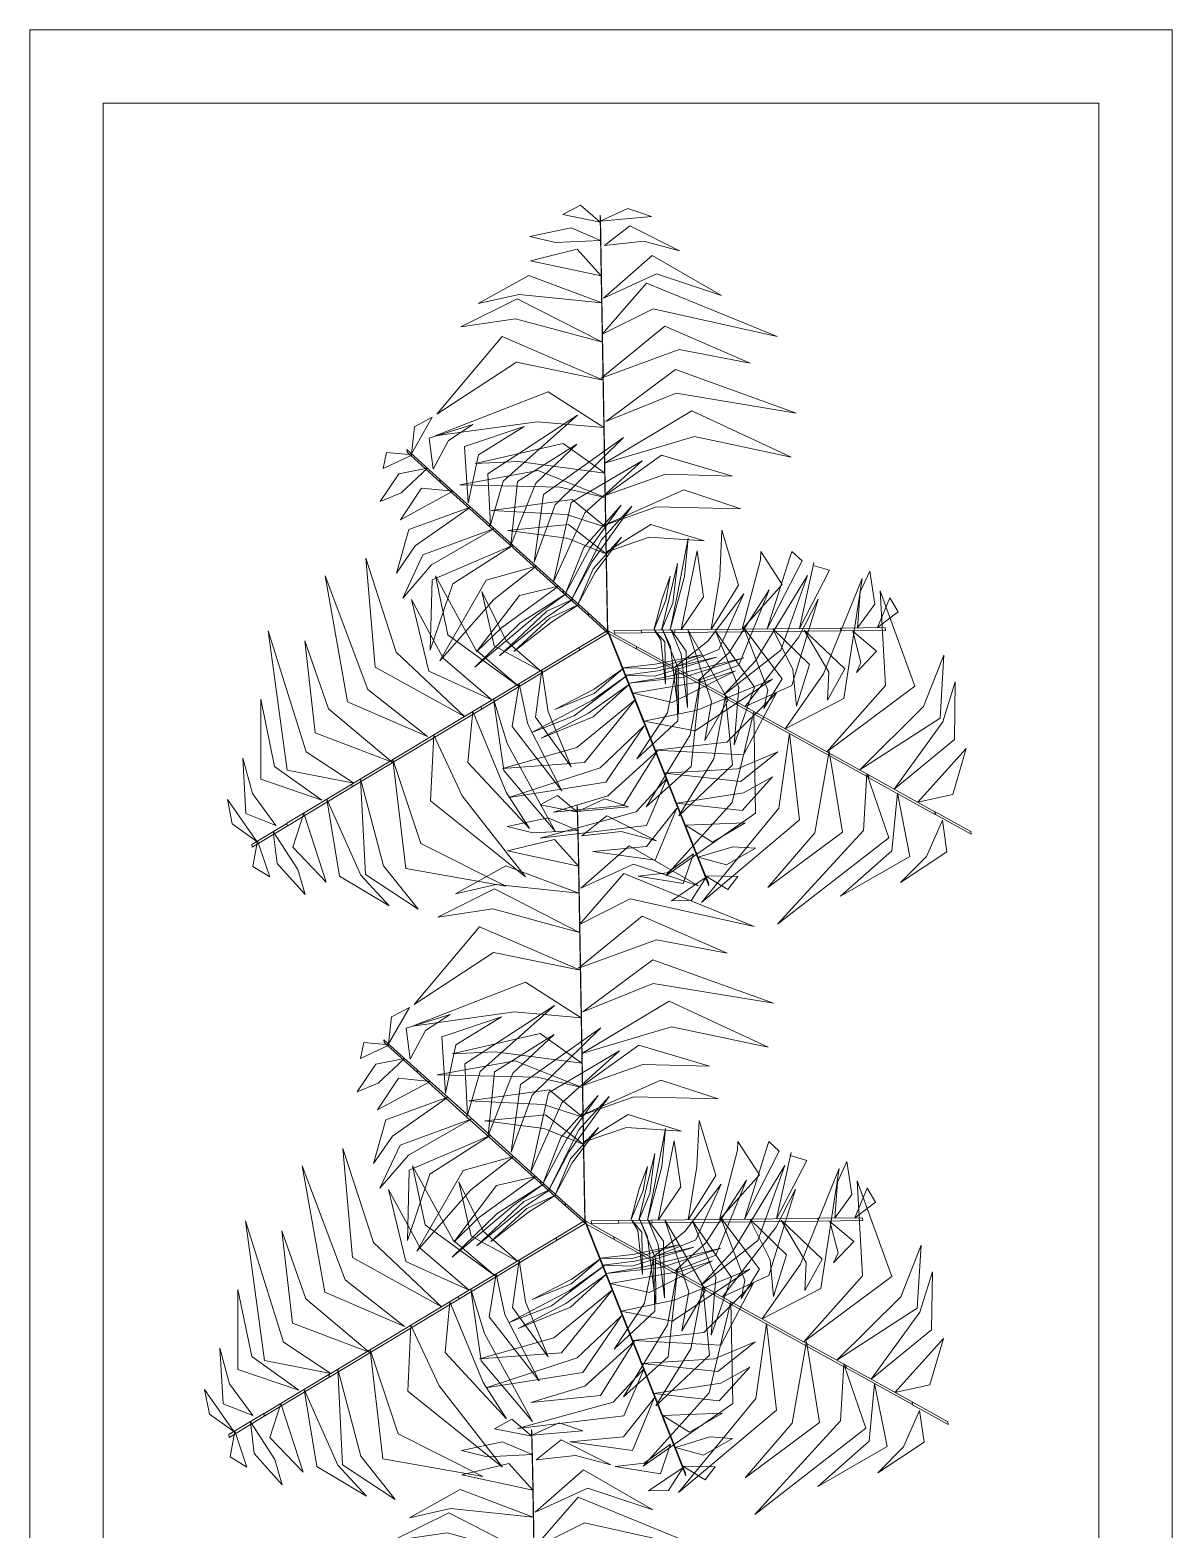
# Model space of a CAD drawing. Header units: millimetres. Extents: x 935 to 13922, y 3203 to 7816.
# Drawn here: x 3795.9 to 3842.8, y 7116.4 to 7177.9 of the extents above; entities that cross this region are included whole.
import ezdxf

# ---------------------------------------------------------------- set-up
doc = ezdxf.new("R2010")
doc.units = ezdxf.units.MM
doc.layers.add('PIANTE', color=7, linetype='Continuous', lineweight=5, true_color=0x007a00)
doc.layers.add('TRATTEGGIO_legno_colore', color=7, linetype='Continuous', lineweight=5, true_color=0xa56740)

msp = doc.modelspace()

# ---------------------------------------------------------------- linework, layer by layer
at = {"layer": 'PIANTE'}
for points in [[(3819.32, 7170.004, -2.839), (3817.792, 7170.311, -3.553), (3818.506, 7170.698, -3.748)], [(3819.32, 7170.044, -2.915), (3821.417, 7170.227, -3.585), (3820.447, 7170.557, -3.691)], [(3819.347, 7168.607, -1.466), (3819.359, 7168.495, -1.466), (3819.329, 7170.171, -3.142), (3819.317, 7170.283, -3.142)], [(3819.334, 7169.254, -2.088), (3817.487, 7169.165, -2.493), (3816.437, 7169.417, -3.025), (3818.126, 7169.775, -2.93)], [(3819.501, 7169.043, -1.952), (3821.111, 7169.22, -2.503), (3822.569, 7168.832, -2.451), (3820.532, 7169.857, -3.008)], [(3819.36, 7167.799, -1.078), (3816.455, 7168.419, -1.954), (3818.376, 7168.887, -1.781)], [(3819.402, 7165.495, -0.022), (3819.415, 7165.383, -0.022), (3819.359, 7168.492, -1.472), (3819.347, 7168.604, -1.472)], [(3819.458, 7166.888, -0.696), (3821.622, 7167.876, -1.563), (3824.288, 7166.987, -1.642), (3821.446, 7168.631, -1.885)], [(3819.38, 7166.688, -0.559), (3815.993, 7167.039, -1.409), (3814.314, 7166.659, -1.574), (3816.385, 7167.815, -1.688)], [(3819.403, 7165.407, -0.049), (3821.485, 7166.452, -0.333), (3826.571, 7165.317, -1.336), (3821.223, 7167.501, -0.197)], [(3819.408, 7165.076, -0.052), (3815.849, 7166.043, -0.589), (3813.601, 7165.709, -1.013), (3815.915, 7166.863, -0.503)], [(3819.363, 7163.609, -0.194), (3822.56, 7164.773, -0.666), (3825.464, 7164.222, -1.231), (3821.975, 7165.739, -0.48)], [(3819.436, 7163.527, -0.187), (3815.881, 7164.256, -0.745), (3812.62, 7162.124, -1.51), (3815.303, 7165.312, -0.751)], [(3819.513, 7159.299, -0.575), (3819.526, 7159.187, -0.575), (3819.415, 7165.376, -0.033), (3819.403, 7165.488, -0.033)], [(3819.548, 7161.827, -0.377), (3822.43, 7162.981, -0.794), (3827.357, 7162.169, -1.742), (3822.413, 7163.956, -0.709)], [(3819.471, 7161.576, -0.358), (3816.736, 7161.816, -0.816), (3812.555, 7161.231, -1.603), (3817.191, 7163.038, -0.626)], [(3811.577, 7160.502, 5.466), (3812.428, 7161.997, 5.06), (3811.701, 7161.613, 5.125)], [(3814.816, 7157.584, 5.596), (3815.338, 7159.375, 5.803), (3818.382, 7162.086, 4.617), (3814.705, 7159.683, 6.318)], [(3819.498, 7160.111, -0.513), (3823.183, 7161.21, -1.078), (3827.146, 7160.365, -1.857), (3823.083, 7162.264, -0.971)], [(3812.467, 7159.875, 5.732), (3813.091, 7161.05, 5.409), (3814.096, 7161.706, 5.28), (3812.304, 7161.147, 5.318)], [(3813.906, 7158.491, 5.74), (3814.327, 7160.46, 5.519), (3816.204, 7161.622, 5.09), (3813.754, 7160.801, 5.599)], [(3819.504, 7159.708, -0.522), (3815.954, 7160.182, -1.102), (3814.188, 7160.096, -1.419), (3817.797, 7160.925, -0.711)], [(3815.66, 7156.746, 4.777), (3816.672, 7159.299, 4.893), (3818.364, 7160.89, 4.26), (3815.921, 7159.364, 5.412)], [(3816.606, 7156.059, 3.937), (3817.469, 7158.407, 4.088), (3820.28, 7161.163, 3.072), (3816.992, 7158.836, 4.538)], [(3811.62, 7160.462, 5.503), (3810.42, 7159.903, 5.142), (3810.556, 7160.557, 5.157)], [(3812.748, 7159.448, 5.895), (3812.76, 7159.336, 5.895), (3811.399, 7160.562, 5.404), (3811.387, 7160.674, 5.404)], [(3817.405, 7155.252, 3.157), (3818.689, 7158.084, 3.178), (3821.042, 7160.214, 2.273), (3818.134, 7158.497, 3.674)], [(3819.522, 7158.789, -1.097), (3822.003, 7159.662, -0.891), (3824.744, 7159.587, -1.699), (3821.836, 7160.449, -0.063)], [(3812.23, 7159.913, 5.723), (3811.149, 7158.898, 5.42), (3810.291, 7158.544, 5.16), (3811.058, 7159.678, 5.357)], [(3819.522, 7158.712, -1.137), (3817.667, 7159.136, -1.141), (3813.564, 7159.231, -1.995), (3816.771, 7159.812, -0.669)], [(3813.279, 7158.968, 5.841), (3811.124, 7157.794, 5.503), (3811.984, 7159.096, 5.796)], [(3814.78, 7157.618, 5.65), (3814.792, 7157.506, 5.65), (3812.76, 7159.336, 5.89), (3812.748, 7159.448, 5.89)], [(3819.471, 7157.562, -2.305), (3821.63, 7158.331, -2.116), (3825.093, 7158.248, -3.124), (3822.745, 7159.016, -1.733)], [(3819.597, 7154.616, -5.259), (3819.609, 7154.504, -5.259), (3819.526, 7159.188, -0.574), (3819.513, 7159.3, -0.574)], [(3814.005, 7158.314, 5.755), (3811.731, 7156.723, 5.332), (3810.959, 7155.604, 5.077), (3811.47, 7157.395, 5.445)], [(3819.544, 7157.496, -2.354), (3817.93, 7158.016, -2.204), (3814.863, 7158.169, -2.761), (3818.163, 7158.624, -1.54)], [(3817.912, 7154.795, 2.222), (3818.884, 7156.608, 2.697), (3820.175, 7158.395, 2.088), (3818.641, 7156.661, 3.586)], [(3818.146, 7154.507, 0.895), (3818.989, 7156.086, 1.318), (3820.617, 7158.346, 0.563), (3819.364, 7156.961, 1.85)], [(3814.985, 7157.431, 5.462), (3812.399, 7155.947, 5.502), (3811.218, 7154.585, 5.091), (3812.046, 7156.352, 5.89)], [(3817.805, 7154.892, 2.789), (3817.817, 7154.78, 2.789), (3814.792, 7157.506, 5.64), (3814.78, 7157.618, 5.64)], [(3819.564, 7156.396, -3.454), (3817.948, 7157.033, -3.188), (3815.526, 7157.349, -3.431), (3818.019, 7157.6, -2.602)], [(3818.416, 7154.341, -0.309), (3819.111, 7155.627, 0.008), (3820.191, 7157.08, -0.584), (3819.034, 7155.784, 0.571)], [(3819.563, 7156.472, -3.414), (3821.328, 7157.075, -3.286), (3823.584, 7156.93, -4.033), (3821.4, 7157.604, -2.778)], [(3822.192, 7153.277, 5.994), (3822.494, 7154.758, 6.174), (3822.93, 7157.034, 5.649), (3822.777, 7155.468, 6.778)], [(3823.865, 7153.295, 7.68), (3824.224, 7155.483, 7.477), (3824.31, 7157.368, 6.729), (3824.993, 7155.11, 8.095)], [(3815.743, 7156.748, 4.748), (3813.273, 7155.16, 4.679), (3812.346, 7152.443, 3.32), (3812.423, 7155.324, 5.102)], [(3822.636, 7153.282, 6.819), (3823.209, 7156.121, 6.632), (3823.296, 7156.526, 6.39), (3823.561, 7154.64, 7.187)], [(3825.148, 7153.309, 8.578), (3825.89, 7156.15, 8.509), (3825.907, 7156.495, 7.15), (3826.787, 7155.138, 8.932)], [(3826.168, 7153.32, 9.292), (3827.065, 7156.163, 9.332), (3827.173, 7156.497, 8.921), (3827.599, 7156.104, 9.719)], [(3813.747, 7149.722, -0.513), (3810.953, 7152.364, -1.078), (3809.702, 7156.218, -1.857), (3810.089, 7151.75, -0.971)], [(3816.696, 7155.89, 3.85), (3814.95, 7154.523, 3.648), (3812.735, 7152.006, 2.899), (3814.637, 7155.318, 4.266)], [(3821.836, 7153.273, 4.664), (3822.143, 7154.56, 4.988), (3822.496, 7156.006, 4.685), (3822.297, 7154.367, 5.69)], [(3827.487, 7153.334, 9.585), (3828.083, 7156.045, 9.161), (3828.053, 7155.923, 8.907), (3828.73, 7155.727, 9.275)], [(3812.235, 7148.908, -0.377), (3809.795, 7150.826, -0.794), (3808.034, 7155.499, -1.742), (3808.959, 7150.324, -0.709)], [(3815.967, 7150.974, -2.305), (3814.222, 7152.459, -2.116), (3812.562, 7155.499, -3.124), (3813.072, 7153.081, -1.733)], [(3821.514, 7153.269, 3.462), (3821.855, 7154.556, 3.913), (3822.193, 7155.483, 3.888), (3822.013, 7154.493, 4.545)], [(3824.396, 7150.614, -1.137), (3825.69, 7152.009, -1.141), (3827.824, 7155.515, -1.995), (3826.724, 7152.446, -0.669)], [(3826.902, 7149.226, -0.358), (3828.477, 7151.476, -0.816), (3830.061, 7155.389, -1.603), (3829.308, 7150.47, -0.626)], [(3829.876, 7153.36, 9.552), (3829.984, 7154.839, 9.25), (3830.375, 7155.68, 8.99), (3830.579, 7154.327, 9.186)], [(3817.94, 7154.77, 2.164), (3816.714, 7153.884, 2.344), (3814.178, 7151.754, 1.82), (3816.025, 7153.554, 2.948)], [(3817.61, 7155.067, 2.989), (3815.264, 7153.366, 2.802), (3814.252, 7152.375, 2.56), (3816.009, 7154.694, 3.357)], [(3816.865, 7151.598, -3.414), (3815.461, 7152.825, -3.286), (3814.458, 7154.851, -4.033), (3814.967, 7152.623, -2.778)], [(3818.824, 7153.974, -2.33), (3818.837, 7153.862, -2.33), (3817.817, 7154.78, 2.79), (3817.805, 7154.892, 2.79)], [(3819.597, 7154.616, -5.259), (3819.609, 7154.504, -5.259), (3819.634, 7153.144, -10.891), (3819.621, 7153.256, -10.891)], [(3822.369, 7151.737, -3.454), (3823.729, 7152.817, -3.188), (3825.213, 7154.756, -3.431), (3824.184, 7152.472, -2.602)], [(3823.331, 7151.204, -2.354), (3824.589, 7152.341, -2.204), (3826.255, 7154.921, -2.761), (3824.999, 7151.835, -1.54)], [(3828.609, 7148.281, -0.187), (3831.018, 7150.996, -0.745), (3830.802, 7154.886, -1.51), (3832.221, 7150.968, -0.751)], [(3830.697, 7153.369, 9.333), (3831.201, 7154.593, 8.972), (3831.544, 7154.02, 8.986)], [(3814.88, 7150.404, -1.097), (3812.883, 7152.116, -0.891), (3811.578, 7154.528, -1.699), (3812.285, 7151.578, -0.063)], [(3818.204, 7154.531, 0.835), (3817.107, 7153.792, 1.158), (3815.194, 7152.216, 0.855), (3817.124, 7154.039, 1.86)], [(3818.444, 7154.316, -0.368), (3817.321, 7153.6, 0.083), (3815.77, 7152.396, 0.059), (3817.247, 7153.753, 0.715)], [(3818.824, 7153.974, -2.33), (3818.837, 7153.862, -2.33), (3819.662, 7153.119, -8.638), (3819.65, 7153.231, -8.638)], [(3825.267, 7150.132, -0.522), (3827.453, 7152.97, -1.102), (3828.261, 7154.542, -1.419), (3827.175, 7151.002, -0.711)], [(3825.208, 7153.366, 8.607), (3826.192, 7150.803, 8.723), (3826.035, 7150.059, 8.09), (3826.788, 7151.264, 9.242)], [(3826.446, 7153.322, 9.48), (3826.458, 7153.21, 9.48), (3829.193, 7153.239, 9.719), (3829.18, 7153.351, 9.719)], [(3829.18, 7153.351, 9.725), (3829.192, 7153.239, 9.725), (3831.024, 7153.259, 9.234), (3831.011, 7153.371, 9.234)], [(3809.208, 7146.992, -0.049), (3807.262, 7148.272, -0.333), (3805.702, 7153.245, -1.336), (3806.484, 7147.521, -0.197)], [(3810.785, 7147.857, -0.194), (3808.178, 7150.043, -0.666), (3807.203, 7152.833, -1.231), (3807.634, 7149.054, -0.48)], [(3818.456, 7152.555, -5.259), (3818.468, 7152.443, -5.259), (3819.634, 7153.144, -10.891), (3819.621, 7153.256, -10.891)], [(3820.811, 7152.598, -5.259), (3820.823, 7152.486, -5.259), (3819.634, 7153.144, -10.891), (3819.621, 7153.256, -10.891)], [(3820.061, 7152.198, -2.33), (3820.073, 7152.086, -2.33), (3819.662, 7153.119, -8.638), (3819.65, 7153.231, -8.638)], [(3821.002, 7153.263, 1.5), (3821.015, 7153.151, 1.5), (3819.903, 7153.139, -4.808), (3819.891, 7153.25, -4.808)], [(3821.002, 7153.263, 1.5), (3821.015, 7153.151, 1.5), (3822.386, 7153.165, 6.62), (3822.374, 7153.277, 6.62)], [(3821.551, 7153.269, 3.52), (3821.801, 7152.851, 3.838), (3821.991, 7151.051, 3.246), (3821.964, 7152.788, 4.4)], [(3821.862, 7153.33, 4.725), (3822.202, 7152.596, 5.148), (3822.535, 7149.831, 4.392), (3822.519, 7151.698, 5.68)], [(3822.229, 7153.276, 6.052), (3822.633, 7152.283, 6.527), (3822.894, 7150.094, 5.917), (3822.848, 7152.408, 7.416)], [(3822.374, 7153.277, 6.618), (3822.386, 7153.165, 6.618), (3826.458, 7153.21, 9.47), (3826.446, 7153.322, 9.47)], [(3822.912, 7153.284, 6.986), (3823.885, 7150.331, 7.008), (3823.607, 7148.742, 6.102), (3824.573, 7150.403, 7.504)], [(3824.046, 7153.231, 7.766), (3825.002, 7150.92, 7.918), (3824.81, 7148.56, 6.901), (3825.643, 7150.927, 8.368)], [(3826.396, 7153.322, 9.426), (3827.225, 7151.651, 9.633), (3827.369, 7150.15, 8.447), (3827.899, 7151.853, 10.148)], [(3827.68, 7153.271, 9.57), (3828.703, 7151.537, 9.349), (3828.647, 7150.395, 8.919), (3829.356, 7151.674, 9.429)], [(3829.676, 7153.228, 9.561), (3830.013, 7151.941, 9.239), (3829.83, 7151.531, 9.11), (3830.658, 7152.402, 9.148)], [(3818.456, 7152.555, -5.259), (3818.468, 7152.443, -5.259), (3814.454, 7150.029, -0.574), (3814.441, 7150.141, -0.574)], [(3820.061, 7152.198, -2.33), (3820.073, 7152.086, -2.33), (3820.579, 7150.811, 2.79), (3820.567, 7150.923, 2.79)], [(3820.251, 7151.723, -0.368), (3821.574, 7151.867, 0.083), (3823.498, 7152.259, 0.059), (3821.572, 7151.697, 0.715)], [(3820.369, 7151.424, 0.835), (3821.681, 7151.599, 1.158), (3824.094, 7152.164, 0.855), (3821.556, 7151.386, 1.86)], [(3820.501, 7151.093, 2.164), (3821.992, 7151.343, 2.344), (3825.21, 7152.129, 1.82), (3822.756, 7151.334, 2.948)], [(3820.811, 7152.598, -5.259), (3820.823, 7152.486, -5.259), (3824.922, 7150.216, -0.574), (3824.909, 7150.328, -0.574)], [(3829.964, 7147.531, -0.052), (3832.581, 7150.13, -0.589), (3833.416, 7152.243, -1.013), (3833.258, 7149.662, -0.503)], [(3816.931, 7151.637, -3.454), (3817.188, 7149.919, -3.188), (3818.124, 7147.664, -3.431), (3816.661, 7149.697, -2.602)], [(3820.264, 7151.688, -0.309), (3819.071, 7150.844, 0.008), (3817.459, 7150.019, -0.584), (3819.071, 7150.669, 0.571)], [(3820.665, 7150.68, 2.989), (3823.521, 7151.165, 2.802), (3824.867, 7151.604, 2.56), (3822.265, 7150.305, 3.357)], [(3822.436, 7151.699, -3.414), (3822.075, 7149.869, -3.286), (3820.822, 7147.988, -4.033), (3822.497, 7149.542, -2.778)], [(3815.989, 7151.07, -2.354), (3816.345, 7149.412, -2.204), (3817.746, 7146.679, -2.761), (3815.702, 7149.309, -1.54)], [(3820.433, 7151.419, 0.895), (3818.977, 7150.377, 1.318), (3816.516, 7149.073, 0.563), (3818.253, 7149.759, 1.85)], [(3820.514, 7151.058, 2.222), (3818.84, 7149.863, 2.697), (3816.891, 7148.834, 2.088), (3819.034, 7149.708, 3.586)], [(3820.567, 7150.923, 2.789), (3820.579, 7150.811, 2.789), (3822.083, 7147.027, 5.64), (3822.071, 7147.139, 5.64)], [(3821.119, 7149.538, 3.85), (3823.291, 7149.989, 3.648), (3826.392, 7151.263, 2.899), (3823.218, 7149.137, 4.266)], [(3823.425, 7151.233, -2.305), (3823.012, 7148.979, -2.116), (3821.209, 7146.022, -3.124), (3823.047, 7147.672, -1.733)], [(3831.374, 7146.75, -0.559), (3833.372, 7149.507, -1.409), (3833.882, 7151.151, -1.574), (3833.847, 7148.78, -1.688)], [(3807.898, 7146.299, -0.696), (3805.961, 7147.679, -1.563), (3805.397, 7150.432, -1.642), (3805.394, 7147.149, -1.885)], [(3814.946, 7150.443, -1.137), (3815.507, 7148.624, -1.141), (3817.476, 7145.023, -1.995), (3815.369, 7147.51, -0.669)], [(3820.766, 7150.424, 3.157), (3818.36, 7148.454, 3.178), (3815.307, 7147.587, 2.273), (3818.675, 7147.838, 3.674)], [(3821.593, 7148.345, 4.748), (3824.511, 7148.674, 4.679), (3826.546, 7150.699, 3.32), (3825.2, 7148.151, 5.102)], [(3824.462, 7150.576, -1.097), (3823.978, 7147.991, -0.891), (3822.542, 7145.654, -1.699), (3824.743, 7147.742, -0.063)], [(3824.909, 7150.328, -0.575), (3824.921, 7150.216, -0.575), (3830.336, 7147.218, -0.033), (3830.324, 7147.33, -0.033)], [(3814.442, 7150.141, -0.575), (3814.454, 7150.029, -0.575), (3809.15, 7146.839, -0.033), (3809.138, 7146.951, -0.033)], [(3814.093, 7149.929, -0.522), (3815.457, 7146.617, -1.102), (3816.415, 7145.132, -1.419), (3813.892, 7147.842, -0.711)], [(3825.619, 7149.936, -0.513), (3824.728, 7146.195, -1.078), (3822.016, 7143.185, -1.857), (3825.692, 7145.754, -0.971)], [(3821.125, 7149.346, 3.937), (3819.311, 7147.624, 4.088), (3815.569, 7146.399, 3.072), (3819.548, 7147.027, 4.538)], [(3827.081, 7149.034, -0.377), (3826.639, 7145.961, -0.794), (3823.472, 7142.1, -1.742), (3827.492, 7145.489, -0.709)], [(3812.491, 7148.966, -0.358), (3813.652, 7146.477, -0.816), (3816.249, 7143.149, -1.603), (3812.365, 7146.261, -0.626)], [(3832.347, 7146.211, -1.078), (3834.336, 7148.417, -1.954), (3833.781, 7146.519, -1.781)], [(3806.01, 7145.258, -1.952), (3805.051, 7146.564, -2.503), (3804.658, 7148.021, -2.451), (3804.79, 7145.744, -3.008)], [(3810.819, 7147.961, -0.187), (3811.965, 7144.517, -0.745), (3815.442, 7142.759, -1.51), (3811.34, 7143.488, -0.751)], [(3821.668, 7148.31, 4.777), (3819.629, 7146.471, 4.893), (3817.408, 7145.795, 4.26), (3820.274, 7146.08, 5.412)], [(3821.97, 7147.398, 5.462), (3824.946, 7147.582, 5.502), (3826.608, 7148.279, 5.091), (3825.082, 7147.062, 5.89)], [(3828.716, 7148.303, -0.194), (3828.126, 7144.952, -0.666), (3826.197, 7142.714, -1.231), (3829.254, 7144.976, -0.48)], [(3822.053, 7147.186, 5.596), (3820.792, 7145.811, 5.803), (3816.861, 7144.731, 4.617), (3821.222, 7145.255, 6.318)], [(3822.457, 7146.171, 5.755), (3825.2, 7146.589, 5.332), (3826.388, 7147.251, 5.077), (3825.137, 7145.871, 5.445)], [(3830.253, 7147.37, -0.049), (3830.117, 7145.045, -0.333), (3826.591, 7141.207, -1.336), (3831.157, 7144.747, -0.197)], [(3830.33, 7147.327, -0.022), (3830.342, 7147.215, -0.022), (3833.063, 7145.708, -1.472), (3833.05, 7145.82, -1.472)], [(3809.132, 7146.948, -0.022), (3809.144, 7146.836, -0.022), (3806.479, 7145.233, -1.472), (3806.467, 7145.345, -1.472)], [(3809.491, 7147.162, -0.052), (3810.434, 7143.596, -0.589), (3811.847, 7141.816, -1.013), (3809.69, 7143.243, -0.503)], [(3822.071, 7147.139, 5.65), (3822.083, 7147.027, 5.65), (3823.093, 7144.485, 5.89), (3823.081, 7144.597, 5.89)], [(3831.508, 7146.582, -0.696), (3831.282, 7144.214, -1.563), (3829.18, 7142.35, -1.642), (3832.024, 7143.989, -1.885)], [(3805.233, 7144.602, -2.915), (3804.026, 7146.326, -3.585), (3804.226, 7145.321, -3.691)], [(3808.11, 7146.331, -0.559), (3809.499, 7143.223, -1.409), (3810.667, 7141.959, -1.574), (3808.632, 7143.174, -1.688)], [(3818.384, 7145.795, -2.839), (3816.855, 7146.102, -3.553), (3817.569, 7146.489, -3.748)], [(3818.41, 7144.398, -1.466), (3818.422, 7144.286, -1.466), (3818.392, 7145.962, -3.142), (3818.38, 7146.074, -3.142)], [(3818.384, 7145.835, -2.915), (3820.481, 7146.018, -3.585), (3819.51, 7146.347, -3.691)], [(3822.467, 7145.968, 5.74), (3821.217, 7144.391, 5.519), (3819.019, 7144.181, 5.09), (3821.579, 7143.831, 5.599)], [(3806.464, 7145.343, -1.466), (3806.477, 7145.231, -1.466), (3805.04, 7144.367, -3.142), (3805.028, 7144.479, -3.142)], [(3807.158, 7145.758, -1.078), (3808.073, 7142.933, -1.954), (3806.707, 7144.362, -1.781)], [(3818.397, 7145.044, -2.088), (3816.551, 7144.956, -2.493), (3815.501, 7145.208, -3.025), (3817.189, 7145.566, -2.93)], [(3818.564, 7144.834, -1.952), (3820.174, 7145.011, -2.503), (3821.632, 7144.623, -2.451), (3819.595, 7145.647, -3.008)], [(3822.818, 7145.263, 5.841), (3825.27, 7145.36, 5.503), (3823.922, 7144.575, 5.796)], [(3833.353, 7145.467, -1.952), (3832.702, 7143.984, -2.503), (3831.637, 7142.915, -2.451), (3833.542, 7144.168, -3.008)], [(3833.053, 7145.819, -1.466), (3833.065, 7145.707, -1.466), (3834.531, 7144.895, -3.142), (3834.519, 7145.007, -3.142)], [(3805.911, 7145.009, -2.088), (3806.911, 7143.454, -2.493), (3807.218, 7142.419, -3.025), (3806.064, 7143.702, -2.93)], [(3805.268, 7144.622, -2.839), (3805.766, 7143.144, -3.553), (3805.074, 7143.569, -3.748)], [(3818.423, 7143.59, -1.078), (3815.518, 7144.21, -1.954), (3817.439, 7144.678, -1.781)], [(3818.466, 7141.285, -0.022), (3818.478, 7141.174, -0.022), (3818.422, 7144.283, -1.472), (3818.41, 7144.395, -1.472)], [(3818.521, 7142.679, -0.696), (3820.685, 7143.666, -1.563), (3823.351, 7142.778, -1.642), (3820.509, 7144.422, -1.885)], [(3823.081, 7144.598, 5.895), (3823.093, 7144.486, 5.895), (3823.77, 7142.784, 5.404), (3823.757, 7142.896, 5.404)], [(3823.339, 7143.951, 5.723), (3824.759, 7144.382, 5.42), (3825.684, 7144.319, 5.16), (3824.494, 7143.643, 5.357)], [(3818.443, 7142.479, -0.559), (3815.056, 7142.83, -1.409), (3813.378, 7142.45, -1.574), (3815.448, 7143.605, -1.688)], [(3823.144, 7144.091, 5.732), (3822.063, 7143.314, 5.409), (3820.871, 7143.171, 5.28), (3822.726, 7142.878, 5.318)], [(3818.467, 7141.198, -0.049), (3820.548, 7142.243, -0.333), (3825.634, 7141.108, -1.336), (3820.286, 7143.292, -0.197)], [(3823.663, 7143.134, 5.466), (3822.238, 7142.171, 5.06), (3823.06, 7142.193, 5.125)], [(3823.642, 7143.189, 5.503), (3824.966, 7143.158, 5.142), (3824.554, 7142.631, 5.157)], [(3818.472, 7140.867, -0.052), (3814.912, 7141.834, -0.589), (3812.664, 7141.5, -1.013), (3814.978, 7142.654, -0.503)], [(3818.499, 7139.318, -0.187), (3814.944, 7140.047, -0.745), (3811.683, 7137.915, -1.51), (3814.366, 7141.103, -0.751)], [(3818.427, 7139.4, -0.194), (3821.624, 7140.564, -0.666), (3824.527, 7140.013, -1.231), (3821.039, 7141.529, -0.48)], [(3818.577, 7135.09, -0.575), (3818.589, 7134.978, -0.575), (3818.478, 7141.167, -0.033), (3818.466, 7141.279, -0.033)], [(3818.612, 7137.618, -0.377), (3821.494, 7138.772, -0.794), (3826.421, 7137.96, -1.742), (3821.476, 7139.747, -0.709)], [(3818.534, 7137.367, -0.358), (3815.799, 7137.606, -0.816), (3811.618, 7137.022, -1.603), (3816.255, 7138.829, -0.626)], [(3818.561, 7135.902, -0.513), (3822.246, 7137, -1.078), (3826.209, 7136.156, -1.857), (3822.146, 7138.055, -0.971)], [(3810.64, 7136.292, 5.466), (3811.491, 7137.787, 5.06), (3810.764, 7137.403, 5.125)], [(3811.53, 7135.665, 5.732), (3812.154, 7136.84, 5.409), (3813.16, 7137.497, 5.28), (3811.367, 7136.938, 5.318)], [(3812.969, 7134.282, 5.74), (3813.391, 7136.251, 5.519), (3815.267, 7137.413, 5.09), (3812.818, 7136.592, 5.599)], [(3813.88, 7133.375, 5.596), (3814.401, 7135.166, 5.803), (3817.446, 7137.877, 4.617), (3813.768, 7135.474, 6.318)], [(3815.669, 7131.85, 3.937), (3816.532, 7134.197, 4.088), (3819.343, 7136.954, 3.072), (3816.055, 7134.627, 4.538)], [(3810.683, 7136.253, 5.503), (3809.484, 7135.694, 5.142), (3809.619, 7136.348, 5.157)], [(3811.811, 7135.239, 5.895), (3811.823, 7135.127, 5.895), (3810.463, 7136.352, 5.404), (3810.45, 7136.464, 5.404)], [(3818.568, 7135.499, -0.522), (3815.017, 7135.973, -1.102), (3813.252, 7135.886, -1.419), (3816.86, 7136.716, -0.711)], [(3814.723, 7132.537, 4.777), (3815.736, 7135.089, 4.893), (3817.427, 7136.681, 4.26), (3814.985, 7135.155, 5.412)], [(3818.585, 7134.579, -1.097), (3821.066, 7135.453, -0.891), (3823.808, 7135.377, -1.699), (3820.899, 7136.24, -0.063)], [(3811.293, 7135.704, 5.723), (3810.212, 7134.688, 5.42), (3809.355, 7134.335, 5.16), (3810.121, 7135.469, 5.357)], [(3818.585, 7134.503, -1.137), (3816.73, 7134.926, -1.141), (3812.627, 7135.021, -1.995), (3815.835, 7135.603, -0.669)], [(3816.468, 7131.043, 3.157), (3817.752, 7133.874, 3.178), (3820.105, 7136.005, 2.273), (3817.197, 7134.287, 3.674)], [(3813.843, 7133.408, 5.65), (3813.855, 7133.296, 5.65), (3811.823, 7135.127, 5.89), (3811.811, 7135.239, 5.89)], [(3818.66, 7130.407, -5.259), (3818.673, 7130.295, -5.259), (3818.589, 7134.979, -0.574), (3818.577, 7135.091, -0.574)], [(3812.342, 7134.759, 5.841), (3810.187, 7133.585, 5.503), (3811.047, 7134.887, 5.796)], [(3818.607, 7133.286, -2.354), (3816.993, 7133.807, -2.204), (3813.926, 7133.959, -2.761), (3817.226, 7134.415, -1.54)], [(3818.535, 7133.353, -2.305), (3820.693, 7134.122, -2.116), (3824.156, 7134.039, -3.124), (3821.808, 7134.806, -1.733)], [(3813.068, 7134.105, 5.755), (3810.794, 7132.514, 5.332), (3810.023, 7131.394, 5.077), (3810.533, 7133.186, 5.445)], [(3816.976, 7130.586, 2.222), (3817.947, 7132.399, 2.697), (3819.238, 7134.186, 2.088), (3817.704, 7132.452, 3.586)], [(3817.209, 7130.298, 0.895), (3818.052, 7131.877, 1.318), (3819.68, 7134.137, 0.563), (3818.427, 7132.752, 1.85)], [(3814.049, 7133.222, 5.462), (3811.462, 7131.738, 5.502), (3810.281, 7130.376, 5.091), (3811.11, 7132.143, 5.89)], [(3816.868, 7130.683, 2.789), (3816.881, 7130.571, 2.789), (3813.855, 7133.296, 5.64), (3813.843, 7133.408, 5.64)], [(3818.627, 7132.186, -3.454), (3817.011, 7132.824, -3.188), (3814.59, 7133.14, -3.431), (3817.082, 7133.391, -2.602)], [(3818.626, 7132.263, -3.414), (3820.391, 7132.866, -3.286), (3822.647, 7132.721, -4.033), (3820.463, 7133.395, -2.778)], [(3822.928, 7129.086, 7.68), (3823.287, 7131.274, 7.477), (3823.373, 7133.158, 6.729), (3824.056, 7130.9, 8.095)], [(3814.806, 7132.539, 4.748), (3812.336, 7130.951, 4.679), (3811.41, 7128.234, 3.32), (3811.486, 7131.115, 5.102)], [(3817.48, 7130.132, -0.309), (3818.174, 7131.418, 0.008), (3819.254, 7132.871, -0.584), (3818.097, 7131.575, 0.571)], [(3821.255, 7129.067, 5.994), (3821.557, 7130.549, 6.174), (3821.993, 7132.825, 5.649), (3821.84, 7131.259, 6.778)], [(3812.81, 7125.513, -0.513), (3810.016, 7128.155, -1.078), (3808.765, 7132.009, -1.857), (3809.153, 7127.541, -0.971)], [(3821.699, 7129.072, 6.819), (3822.273, 7131.912, 6.632), (3822.359, 7132.317, 6.39), (3822.624, 7130.431, 7.187)], [(3824.212, 7129.1, 8.578), (3824.953, 7131.941, 8.509), (3824.97, 7132.286, 7.15), (3825.85, 7130.928, 8.932)], [(3825.231, 7129.111, 9.292), (3826.128, 7131.954, 9.332), (3826.236, 7132.288, 8.921), (3826.662, 7131.895, 9.719)], [(3826.55, 7129.125, 9.585), (3827.146, 7131.835, 9.161), (3827.116, 7131.714, 8.907), (3827.794, 7131.518, 9.275)], [(3811.298, 7124.698, -0.377), (3808.858, 7126.617, -0.794), (3807.098, 7131.29, -1.742), (3808.022, 7126.114, -0.709)], [(3815.031, 7126.764, -2.305), (3813.285, 7128.249, -2.116), (3811.626, 7131.29, -3.124), (3812.135, 7128.872, -1.733)], [(3815.76, 7131.68, 3.85), (3814.013, 7130.313, 3.648), (3811.798, 7127.796, 2.899), (3813.7, 7131.109, 4.266)], [(3820.577, 7129.06, 3.462), (3820.918, 7130.347, 3.913), (3821.256, 7131.274, 3.888), (3821.076, 7130.284, 4.545)], [(3820.899, 7129.064, 4.664), (3821.206, 7130.35, 4.988), (3821.559, 7131.796, 4.685), (3821.36, 7130.157, 5.69)], [(3823.459, 7126.405, -1.137), (3824.753, 7127.8, -1.141), (3826.887, 7131.306, -1.995), (3825.787, 7128.237, -0.669)], [(3828.94, 7129.151, 9.552), (3829.047, 7130.63, 9.25), (3829.438, 7131.471, 8.99), (3829.642, 7130.117, 9.186)], [(3816.673, 7130.858, 2.989), (3814.328, 7129.157, 2.802), (3813.316, 7128.166, 2.56), (3815.072, 7130.485, 3.357)], [(3815.929, 7127.389, -3.414), (3814.524, 7128.616, -3.286), (3813.522, 7130.642, -4.033), (3814.03, 7128.413, -2.778)], [(3817.888, 7129.765, -2.33), (3817.9, 7129.653, -2.33), (3816.881, 7130.571, 2.79), (3816.868, 7130.683, 2.79)], [(3822.395, 7126.994, -2.354), (3823.652, 7128.132, -2.204), (3825.318, 7130.712, -2.761), (3824.063, 7127.626, -1.54)], [(3825.965, 7125.017, -0.358), (3827.54, 7127.267, -0.816), (3829.124, 7131.18, -1.603), (3828.371, 7126.26, -0.626)], [(3827.672, 7124.072, -0.187), (3830.081, 7126.787, -0.745), (3829.865, 7130.677, -1.51), (3831.285, 7126.759, -0.751)], [(3813.943, 7126.195, -1.097), (3811.946, 7127.907, -0.891), (3810.641, 7130.319, -1.699), (3811.349, 7127.368, -0.063)], [(3817.003, 7130.56, 2.164), (3815.777, 7129.675, 2.344), (3813.241, 7127.544, 1.82), (3815.088, 7129.345, 2.948)], [(3817.267, 7130.322, 0.835), (3816.17, 7129.583, 1.158), (3814.257, 7128.007, 0.855), (3816.187, 7129.83, 1.86)], [(3817.507, 7130.106, -0.368), (3816.384, 7129.39, 0.083), (3814.834, 7128.186, 0.059), (3816.31, 7129.544, 0.715)], [(3818.66, 7130.407, -5.259), (3818.673, 7130.295, -5.259), (3818.697, 7128.935, -10.891), (3818.685, 7129.047, -10.891)], [(3821.432, 7127.527, -3.454), (3822.792, 7128.608, -3.188), (3824.276, 7130.547, -3.431), (3823.248, 7128.263, -2.602)], [(3824.33, 7125.923, -0.522), (3826.516, 7128.761, -1.102), (3827.324, 7130.333, -1.419), (3826.238, 7126.793, -0.711)], [(3829.76, 7129.16, 9.333), (3830.264, 7130.384, 8.972), (3830.608, 7129.811, 8.986)], [(3817.888, 7129.765, -2.33), (3817.9, 7129.653, -2.33), (3818.726, 7128.909, -8.638), (3818.713, 7129.021, -8.638)], [(3808.271, 7122.783, -0.049), (3806.325, 7124.063, -0.333), (3804.765, 7129.035, -1.336), (3805.547, 7123.311, -0.197)], [(3817.519, 7128.346, -5.259), (3817.532, 7128.234, -5.259), (3818.697, 7128.935, -10.891), (3818.685, 7129.047, -10.891)], [(3819.874, 7128.388, -5.259), (3819.886, 7128.276, -5.259), (3818.697, 7128.935, -10.891), (3818.685, 7129.047, -10.891)], [(3819.124, 7127.989, -2.33), (3819.136, 7127.877, -2.33), (3818.726, 7128.909, -8.638), (3818.713, 7129.021, -8.638)], [(3820.066, 7129.053, 1.5), (3820.078, 7128.941, 1.5), (3818.967, 7128.929, -4.808), (3818.954, 7129.041, -4.808)], [(3820.066, 7129.053, 1.5), (3820.078, 7128.941, 1.5), (3821.45, 7128.956, 6.62), (3821.437, 7129.068, 6.62)], [(3820.614, 7129.06, 3.52), (3820.864, 7128.642, 3.838), (3821.054, 7126.841, 3.246), (3821.027, 7128.579, 4.4)], [(3820.926, 7129.121, 4.725), (3821.265, 7128.387, 5.148), (3821.598, 7125.622, 4.392), (3821.582, 7127.489, 5.68)], [(3821.292, 7129.067, 6.052), (3821.696, 7128.074, 6.527), (3821.957, 7125.885, 5.917), (3821.911, 7128.199, 7.416)], [(3821.437, 7129.068, 6.618), (3821.449, 7128.956, 6.618), (3825.521, 7129, 9.47), (3825.509, 7129.112, 9.47)], [(3821.975, 7129.075, 6.986), (3822.948, 7126.122, 7.008), (3822.671, 7124.532, 6.102), (3823.637, 7126.194, 7.504)], [(3823.109, 7129.022, 7.766), (3824.065, 7126.711, 7.918), (3823.874, 7124.351, 6.901), (3824.707, 7126.718, 8.368)], [(3824.271, 7129.157, 8.607), (3825.255, 7126.594, 8.723), (3825.099, 7125.849, 8.09), (3825.852, 7127.055, 9.242)], [(3825.459, 7129.112, 9.426), (3826.289, 7127.441, 9.633), (3826.433, 7125.941, 8.447), (3826.962, 7127.643, 10.148)], [(3825.509, 7129.112, 9.48), (3825.521, 7129, 9.48), (3828.256, 7129.03, 9.719), (3828.244, 7129.142, 9.719)], [(3826.744, 7129.062, 9.57), (3827.767, 7127.328, 9.349), (3827.711, 7126.186, 8.919), (3828.419, 7127.465, 9.429)], [(3828.243, 7129.142, 9.725), (3828.255, 7129.03, 9.725), (3830.087, 7129.05, 9.234), (3830.075, 7129.162, 9.234)], [(3828.739, 7129.018, 9.561), (3829.076, 7127.731, 9.239), (3828.893, 7127.322, 9.11), (3829.721, 7128.193, 9.148)], [(3809.848, 7123.647, -0.194), (3807.241, 7125.834, -0.666), (3806.267, 7128.624, -1.231), (3806.698, 7124.845, -0.48)], [(3817.519, 7128.346, -5.259), (3817.532, 7128.234, -5.259), (3813.517, 7125.82, -0.574), (3813.505, 7125.932, -0.574)], [(3819.874, 7128.388, -5.259), (3819.886, 7128.276, -5.259), (3823.985, 7126.007, -0.574), (3823.973, 7126.119, -0.574)], [(3819.124, 7127.989, -2.33), (3819.136, 7127.877, -2.33), (3819.643, 7126.602, 2.79), (3819.63, 7126.714, 2.79)], [(3819.314, 7127.514, -0.368), (3820.638, 7127.658, 0.083), (3822.561, 7128.05, 0.059), (3820.635, 7127.487, 0.715)], [(3819.433, 7127.214, 0.835), (3820.744, 7127.39, 1.158), (3823.157, 7127.955, 0.855), (3820.619, 7127.177, 1.86)], [(3819.564, 7126.883, 2.164), (3821.055, 7127.134, 2.344), (3824.273, 7127.919, 1.82), (3821.819, 7127.124, 2.948)], [(3829.028, 7123.321, -0.052), (3831.644, 7125.921, -0.589), (3832.479, 7128.034, -1.013), (3832.322, 7125.453, -0.503)], [(3819.496, 7127.21, 0.895), (3818.04, 7126.168, 1.318), (3815.579, 7124.864, 0.563), (3817.316, 7125.55, 1.85)], [(3815.995, 7127.427, -3.454), (3816.251, 7125.71, -3.188), (3817.188, 7123.454, -3.431), (3815.724, 7125.487, -2.602)], [(3819.327, 7127.479, -0.309), (3818.134, 7126.634, 0.008), (3816.522, 7125.81, -0.584), (3818.134, 7126.459, 0.571)], [(3819.728, 7126.471, 2.989), (3822.585, 7126.956, 2.802), (3823.931, 7127.395, 2.56), (3821.328, 7126.095, 3.357)], [(3821.499, 7127.489, -3.414), (3821.138, 7125.66, -3.286), (3819.885, 7123.778, -4.033), (3821.561, 7125.333, -2.778)], [(3820.182, 7125.328, 3.85), (3822.354, 7125.78, 3.648), (3825.455, 7127.054, 2.899), (3822.281, 7124.928, 4.266)], [(3822.488, 7127.024, -2.305), (3822.075, 7124.77, -2.116), (3820.272, 7121.813, -3.124), (3822.111, 7123.463, -1.733)], [(3830.438, 7122.541, -0.559), (3832.435, 7125.298, -1.409), (3832.946, 7126.941, -1.574), (3832.911, 7124.571, -1.688)], [(3815.052, 7126.86, -2.354), (3815.408, 7125.203, -2.204), (3816.81, 7122.47, -2.761), (3814.765, 7125.1, -1.54)], [(3819.577, 7126.849, 2.222), (3817.903, 7125.654, 2.697), (3815.954, 7124.624, 2.088), (3818.097, 7125.499, 3.586)], [(3819.63, 7126.714, 2.789), (3819.643, 7126.602, 2.789), (3821.147, 7122.818, 5.64), (3821.134, 7122.93, 5.64)], [(3820.656, 7124.136, 4.748), (3823.575, 7124.465, 4.679), (3825.609, 7126.49, 3.32), (3824.264, 7123.941, 5.102)], [(3823.525, 7126.367, -1.097), (3823.041, 7123.782, -0.891), (3821.605, 7121.445, -1.699), (3823.806, 7123.533, -0.063)], [(3806.961, 7122.09, -0.696), (3805.024, 7123.47, -1.563), (3804.46, 7126.223, -1.642), (3804.457, 7122.94, -1.885)], [(3813.505, 7125.932, -0.575), (3813.518, 7125.82, -0.575), (3808.213, 7122.63, -0.033), (3808.201, 7122.742, -0.033)], [(3813.156, 7125.72, -0.522), (3814.521, 7122.408, -1.102), (3815.478, 7120.922, -1.419), (3812.955, 7123.633, -0.711)], [(3814.009, 7126.233, -1.137), (3814.57, 7124.415, -1.141), (3816.539, 7120.814, -1.995), (3814.432, 7123.301, -0.669)], [(3819.83, 7126.214, 3.157), (3817.423, 7124.245, 3.178), (3814.37, 7123.378, 2.273), (3817.738, 7123.629, 3.674)], [(3824.683, 7125.726, -0.513), (3823.791, 7121.986, -1.078), (3821.079, 7118.976, -1.857), (3824.755, 7121.545, -0.971)], [(3823.972, 7126.119, -0.575), (3823.984, 7126.007, -0.575), (3829.399, 7123.009, -0.033), (3829.387, 7123.121, -0.033)], [(3820.188, 7125.137, 3.937), (3818.374, 7123.414, 4.088), (3814.632, 7122.19, 3.072), (3818.611, 7122.818, 4.538)], [(3811.554, 7124.757, -0.358), (3812.715, 7122.268, -0.816), (3815.312, 7118.94, -1.603), (3811.428, 7122.052, -0.626)], [(3826.144, 7124.825, -0.377), (3825.702, 7121.752, -0.794), (3822.535, 7117.891, -1.742), (3826.555, 7121.279, -0.709)], [(3820.732, 7124.101, 4.777), (3818.693, 7122.262, 4.893), (3816.471, 7121.585, 4.26), (3819.337, 7121.871, 5.412)], [(3821.033, 7123.188, 5.462), (3824.009, 7123.372, 5.502), (3825.671, 7124.069, 5.091), (3824.145, 7122.853, 5.89)], [(3827.779, 7124.094, -0.194), (3827.189, 7120.743, -0.666), (3825.26, 7118.504, -1.231), (3828.318, 7120.767, -0.48)], [(3831.41, 7122.002, -1.078), (3833.399, 7124.208, -1.954), (3832.844, 7122.31, -1.781)], [(3805.073, 7121.049, -1.952), (3804.115, 7122.355, -2.503), (3803.721, 7123.812, -2.451), (3803.853, 7121.535, -3.008)], [(3809.883, 7123.751, -0.187), (3811.029, 7120.308, -0.745), (3814.505, 7118.55, -1.51), (3810.403, 7119.279, -0.751)], [(3808.195, 7122.738, -0.022), (3808.207, 7122.626, -0.022), (3805.542, 7121.023, -1.472), (3805.53, 7121.135, -1.472)], [(3808.554, 7122.953, -0.052), (3809.497, 7119.387, -0.589), (3810.91, 7117.607, -1.013), (3808.754, 7119.034, -0.503)], [(3821.116, 7122.976, 5.596), (3819.855, 7121.602, 5.803), (3815.924, 7120.521, 4.617), (3820.286, 7121.046, 6.318)], [(3821.134, 7122.93, 5.65), (3821.147, 7122.818, 5.65), (3822.157, 7120.276, 5.89), (3822.144, 7120.388, 5.89)], [(3821.52, 7121.962, 5.755), (3824.264, 7122.38, 5.332), (3825.451, 7123.042, 5.077), (3824.2, 7121.662, 5.445)], [(3829.316, 7123.161, -0.049), (3829.181, 7120.835, -0.333), (3825.655, 7116.998, -1.336), (3830.22, 7120.538, -0.197)], [(3829.393, 7123.117, -0.022), (3829.405, 7123.005, -0.022), (3832.126, 7121.499, -1.472), (3832.114, 7121.611, -1.472)], [(3804.297, 7120.393, -2.915), (3803.089, 7122.117, -3.585), (3803.289, 7121.112, -3.691)], [(3807.173, 7122.122, -0.559), (3808.562, 7119.014, -1.409), (3809.731, 7117.75, -1.574), (3807.695, 7118.965, -1.688)], [(3830.572, 7122.373, -0.696), (3830.345, 7120.005, -1.563), (3828.243, 7118.14, -1.642), (3831.087, 7119.78, -1.885)], [(3806.221, 7121.549, -1.078), (3807.136, 7118.724, -1.954), (3805.77, 7120.153, -1.781)], [(3821.53, 7121.759, 5.74), (3820.28, 7120.182, 5.519), (3818.082, 7119.972, 5.09), (3820.642, 7119.621, 5.599)], [(3832.116, 7121.609, -1.466), (3832.128, 7121.497, -1.466), (3833.594, 7120.685, -3.142), (3833.582, 7120.797, -3.142)], [(3805.528, 7121.134, -1.466), (3805.54, 7121.022, -1.466), (3804.104, 7120.158, -3.142), (3804.091, 7120.27, -3.142)], [(3804.974, 7120.799, -2.088), (3805.974, 7119.245, -2.493), (3806.281, 7118.209, -3.025), (3805.127, 7119.492, -2.93)], [(3816.51, 7120.203, -2.839), (3814.981, 7120.51, -3.553), (3815.695, 7120.897, -3.748)], [(3816.51, 7120.243, -2.915), (3818.607, 7120.426, -3.585), (3817.637, 7120.755, -3.691)], [(3821.881, 7121.054, 5.841), (3824.333, 7121.151, 5.503), (3822.985, 7120.366, 5.796)], [(3832.417, 7121.258, -1.952), (3831.765, 7119.775, -2.503), (3830.7, 7118.706, -2.451), (3832.606, 7119.959, -3.008)], [(3804.331, 7120.413, -2.839), (3804.83, 7118.935, -3.553), (3804.137, 7119.36, -3.748)], [(3816.537, 7118.806, -1.466), (3816.549, 7118.694, -1.466), (3816.519, 7120.37, -3.142), (3816.507, 7120.482, -3.142)], [(3822.144, 7120.389, 5.895), (3822.157, 7120.277, 5.895), (3822.833, 7118.575, 5.404), (3822.821, 7118.687, 5.404)], [(3822.403, 7119.742, 5.723), (3823.822, 7120.173, 5.42), (3824.747, 7120.11, 5.16), (3823.557, 7119.433, 5.357)], [(3816.524, 7119.452, -2.088), (3814.677, 7119.364, -2.493), (3813.627, 7119.616, -3.025), (3815.315, 7119.974, -2.93)], [(3816.69, 7119.242, -1.952), (3818.301, 7119.419, -2.503), (3819.759, 7119.031, -2.451), (3817.721, 7120.055, -3.008)], [(3822.207, 7119.882, 5.732), (3821.127, 7119.105, 5.409), (3819.934, 7118.962, 5.28), (3821.789, 7118.668, 5.318)], [(3816.55, 7117.998, -1.078), (3813.645, 7118.618, -1.954), (3815.566, 7119.086, -1.781)], [(3822.727, 7118.925, 5.466), (3821.302, 7117.962, 5.06), (3822.123, 7117.984, 5.125)], [(3822.706, 7118.979, 5.503), (3824.029, 7118.949, 5.142), (3823.618, 7118.422, 5.157)], [(3816.592, 7115.693, -0.022), (3816.605, 7115.581, -0.022), (3816.549, 7118.691, -1.472), (3816.537, 7118.803, -1.472)], [(3816.648, 7117.087, -0.696), (3818.811, 7118.074, -1.563), (3821.477, 7117.186, -1.642), (3818.636, 7118.83, -1.885)], [(3816.569, 7116.887, -0.559), (3813.183, 7117.238, -1.409), (3811.504, 7116.858, -1.574), (3813.575, 7118.013, -1.688)], [(3816.593, 7115.606, -0.049), (3818.675, 7116.651, -0.333), (3823.761, 7115.516, -1.336), (3818.412, 7117.7, -0.197)], [(3816.598, 7115.275, -0.052), (3813.038, 7116.242, -0.589), (3810.791, 7115.908, -1.013), (3813.105, 7117.062, -0.503)]]:
    msp.add_3dface(points, dxfattribs=at)
at = {"layer": 'TRATTEGGIO_legno_colore', "elevation": -7.951}
for points in [[(3795.931, 7177.884), (3842.772, 7177.884), (3842.772, 7058.316), (3795.931, 7058.316)], [(3798.931, 7174.884), (3839.772, 7174.884), (3839.772, 7061.316), (3798.931, 7061.316)]]:
    msp.add_lwpolyline(points, close=True, dxfattribs=at)

doc.saveas('drawing.dxf')
